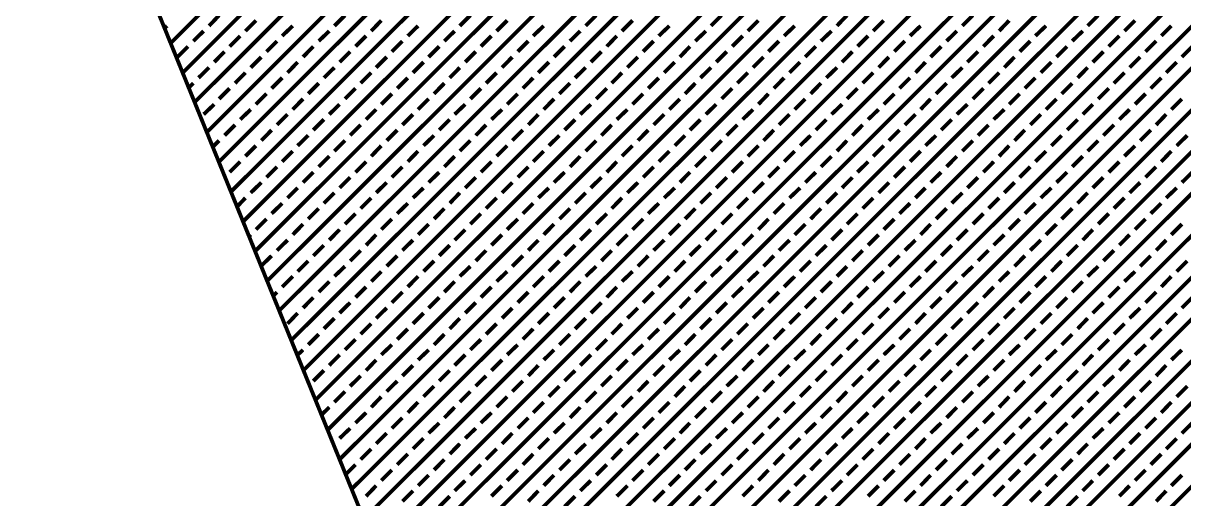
# Model space of a CAD drawing. Extents: x 2 to 176, y -19 to 159.
# Drawn here: x 114.516 to 115.661, y 118.625 to 119.095 of the extents above; entities that cross this region are included whole.
import ezdxf

# ---------------------------------------------------------------- set-up
doc = ezdxf.new("R2010")
doc.units = 0
doc.layers.add('BG_SILKSCREEN_TOP', color=7, linetype='CONTINUOUS')

msp = doc.modelspace()

# ---------------------------------------------------------------- linework, layer by layer
at = {"layer": 'BG_SILKSCREEN_TOP', "const_width": 0.00381}
for points in [[(113.925096, 120.891554), (115.144804, 117.883178)], [(114.935508, 118.399306), (116.572284, 120.035574)], [(114.9477, 118.369842), (116.601494, 120.024144)], [(114.959638, 118.340632), (116.631212, 120.01246)], [(114.971576, 118.311168), (116.66093, 120.000522)], [(114.98326, 118.281704), (116.685822, 119.984266)], [(114.995198, 118.252494), (116.709698, 119.96674)], [(115.007136, 118.222776), (116.733828, 119.949722)], [(115.019328, 118.193566), (116.756434, 119.930926)], [(115.031012, 118.164356), (116.775484, 119.908574)], [(115.04295, 118.134638), (116.794534, 119.886476)], [(115.054888, 118.105428), (116.813584, 119.864124)], [(115.066572, 118.076218), (116.828824, 119.838216)], [(115.07851, 118.0465), (116.842794, 119.810784)], [(114.661696, 119.074946), (115.380008, 119.793258)], [(114.673634, 119.045736), (115.39093, 119.763032)], [(114.685318, 119.016526), (115.401852, 119.73306)], [(114.697256, 118.986808), (115.413028, 119.70258)], [(114.709194, 118.957598), (115.424204, 119.672354)], [(114.721386, 118.928388), (115.43538, 119.642128)], [(114.733324, 118.898924), (115.446048, 119.611902)], [(114.745008, 118.86946), (115.457224, 119.581422)], [(114.756946, 118.839996), (115.4684, 119.55145)], [(114.768884, 118.810786), (115.479322, 119.52097)], [(114.780568, 118.781322), (115.490498, 119.490998)], [(114.79276, 118.751858), (115.501166, 119.460772)], [(114.804698, 118.722648), (115.512342, 119.430292)], [(114.816636, 118.69293), (115.525804, 119.402606)], [(114.82832, 118.66372), (115.540028, 119.375428)], [(114.840258, 118.63451), (115.5573, 119.351044)], [(114.852196, 118.604792), (115.578636, 119.331486)], [(114.864134, 118.575582), (115.60048, 119.312182)], [(114.876326, 118.546372), (115.629182, 119.299228)], [(114.88801, 118.516654), (115.65763, 119.286528)], [(114.899948, 118.487444), (115.693952, 119.281448)], [(114.911886, 118.458234), (115.734338, 119.280686)], [(114.92357, 118.428516), (115.783868, 119.288814)], [(114.699542, 119.091964), (114.709448, 119.102378)], [(114.735356, 119.086884), (114.74577, 119.097298)], [(114.82324, 119.091964), (114.833654, 119.102378)], [(114.859562, 119.086884), (114.869468, 119.097298)], [(114.946938, 119.091964), (114.957352, 119.102378)], [(114.98326, 119.086884), (114.993674, 119.097298)], [(115.071144, 119.091964), (115.081558, 119.102378)], [(115.106958, 119.086884), (115.117372, 119.097298)], [(115.194842, 119.091964), (115.205256, 119.102378)], [(115.231164, 119.086884), (115.241578, 119.097298)], [(115.319048, 119.091964), (115.328954, 119.102378)], [(115.354862, 119.086884), (115.365276, 119.097298)], [(115.442746, 119.091964), (115.45316, 119.102378)], [(115.479068, 119.086884), (115.488974, 119.097298)], [(115.566444, 119.091964), (115.576858, 119.102378)], [(115.602766, 119.086884), (115.61318, 119.097298)], [(114.655854, 119.089932), (114.65814, 119.091964)], [(114.684048, 119.076978), (114.694208, 119.086884)], [(114.771678, 119.082058), (114.782092, 119.091964)], [(114.807746, 119.076978), (114.81816, 119.086884)], [(114.89563, 119.082058), (114.90579, 119.091964)], [(114.931698, 119.076978), (114.941858, 119.086884)], [(115.019328, 119.082058), (115.029742, 119.091964)], [(115.05565, 119.076978), (115.06581, 119.086884)], [(115.14328, 119.082058), (115.153694, 119.091964)], [(115.179348, 119.076978), (115.189762, 119.086884)], [(115.266978, 119.082058), (115.277392, 119.091964)], [(115.3033, 119.076978), (115.313714, 119.086884)], [(115.391184, 119.082058), (115.401598, 119.091964)], [(115.427252, 119.076978), (115.437412, 119.086884)], [(115.514882, 119.082058), (115.525296, 119.091964)], [(115.551204, 119.076978), (115.561618, 119.086884)], [(115.639088, 119.082058), (115.648994, 119.091964)], [(114.719862, 119.071644), (114.730276, 119.082058)], [(114.756184, 119.066564), (114.766598, 119.076978)], [(114.844068, 119.071644), (114.854482, 119.082058)], [(114.879882, 119.066564), (114.890296, 119.076978)], [(114.967766, 119.071644), (114.97818, 119.082058)], [(115.004088, 119.066564), (115.014502, 119.076978)], [(115.091972, 119.071644), (115.101878, 119.082058)], [(115.127786, 119.066564), (115.1382, 119.076978)], [(115.21567, 119.071644), (115.226084, 119.082058)], [(115.251484, 119.066564), (115.261898, 119.076978)], [(115.339368, 119.071644), (115.349782, 119.082058)], [(115.37569, 119.066564), (115.386104, 119.076978)], [(115.463574, 119.071644), (115.473734, 119.082058)], [(115.499388, 119.066564), (115.509802, 119.076978)], [(115.587272, 119.071644), (115.597686, 119.082058)], [(115.623594, 119.066564), (115.634008, 119.076978)], [(114.6683, 119.06123), (114.678714, 119.071644)], [(114.704622, 119.05615), (114.714782, 119.066564)], [(114.74069, 119.050816), (114.751104, 119.06123)], [(114.792252, 119.06123), (114.802412, 119.071644)], [(114.82832, 119.05615), (114.838734, 119.066564)], [(114.864388, 119.050816), (114.874802, 119.06123)], [(114.916204, 119.06123), (114.926618, 119.071644)], [(114.952272, 119.05615), (114.962686, 119.066564)], [(114.988594, 119.050816), (114.998754, 119.06123)], [(115.039902, 119.06123), (115.050316, 119.071644)], [(115.076224, 119.05615), (115.086638, 119.066564)], [(115.112292, 119.050816), (115.122706, 119.06123)], [(115.164108, 119.06123), (115.174014, 119.071644)], [(115.199922, 119.05615), (115.210336, 119.066564)], [(115.236244, 119.050816), (115.246658, 119.06123)], [(115.287806, 119.06123), (115.29822, 119.071644)], [(115.324128, 119.05615), (115.334288, 119.066564)], [(115.360196, 119.050816), (115.370356, 119.06123)], [(115.411504, 119.06123), (115.421918, 119.071644)], [(115.447826, 119.05615), (115.45824, 119.066564)], [(115.484148, 119.050816), (115.494308, 119.06123)], [(115.53571, 119.06123), (115.546124, 119.071644)], [(115.571524, 119.05615), (115.581938, 119.066564)], [(115.607846, 119.050816), (115.61826, 119.06123)], [(115.659408, 119.06123), (115.669822, 119.071644)], [(114.689128, 119.040656), (114.699542, 119.050816)], [(114.777012, 119.045736), (114.786918, 119.05615)], [(114.812826, 119.040656), (114.82324, 119.050816)], [(114.90071, 119.045736), (114.911124, 119.05615)], [(114.937032, 119.040656), (114.946938, 119.050816)], [(115.024408, 119.045736), (115.034822, 119.05615)], [(115.06073, 119.040656), (115.071144, 119.050816)], [(115.148614, 119.045736), (115.159028, 119.05615)], [(115.184428, 119.040656), (115.194842, 119.050816)], [(115.272312, 119.045736), (115.282726, 119.05615)], [(115.308634, 119.040656), (115.319048, 119.050816)], [(115.396518, 119.045736), (115.406424, 119.05615)], [(115.432332, 119.040656), (115.442746, 119.050816)], [(115.520216, 119.045736), (115.53063, 119.05615)], [(115.556538, 119.040656), (115.566444, 119.050816)], [(115.643914, 119.045736), (115.654328, 119.05615)], [(114.725196, 119.035322), (114.735356, 119.045736)], [(114.761264, 119.030242), (114.771678, 119.040656)], [(114.849148, 119.035322), (114.859562, 119.045736)], [(114.885216, 119.030242), (114.89563, 119.040656)], [(114.972846, 119.035322), (114.98326, 119.045736)], [(115.009168, 119.030242), (115.019328, 119.040656)], [(115.096798, 119.035322), (115.106958, 119.045736)], [(115.132866, 119.030242), (115.14328, 119.040656)], [(115.22075, 119.035322), (115.231164, 119.045736)], [(115.256818, 119.030242), (115.266978, 119.040656)], [(115.344448, 119.035322), (115.354862, 119.045736)], [(115.38077, 119.030242), (115.391184, 119.040656)], [(115.468654, 119.035322), (115.479068, 119.045736)], [(115.504468, 119.030242), (115.514882, 119.040656)], [(115.592352, 119.035322), (115.602766, 119.045736)], [(115.628674, 119.030242), (115.639088, 119.040656)], [(114.679476, 119.031004), (114.684048, 119.035322)], [(114.709448, 119.019828), (114.719862, 119.030242)], [(114.797332, 119.024908), (114.807746, 119.035322)], [(114.833654, 119.019828), (114.844068, 119.030242)], [(114.921538, 119.024908), (114.931698, 119.035322)], [(114.957352, 119.019828), (114.967766, 119.030242)], [(115.045236, 119.024908), (115.05565, 119.035322)], [(115.081558, 119.019828), (115.091972, 119.030242)], [(115.169188, 119.024908), (115.179348, 119.035322)], [(115.205256, 119.019828), (115.21567, 119.030242)], [(115.29314, 119.024908), (115.3033, 119.035322)], [(115.328954, 119.019828), (115.339368, 119.030242)], [(115.416838, 119.024908), (115.427252, 119.035322)], [(115.45316, 119.019828), (115.463574, 119.030242)], [(115.54079, 119.024908), (115.551204, 119.035322)], [(115.576858, 119.019828), (115.587272, 119.030242)], [(114.694208, 119.004588), (114.704622, 119.014494)], [(114.74577, 119.014494), (114.756184, 119.024908)], [(114.782092, 119.009414), (114.792252, 119.019828)], [(114.81816, 119.004588), (114.82832, 119.014494)], [(114.869468, 119.014494), (114.879882, 119.024908)], [(114.90579, 119.009414), (114.916204, 119.019828)], [(114.941858, 119.004588), (114.952272, 119.014494)], [(114.993674, 119.014494), (115.004088, 119.024908)], [(115.029742, 119.009414), (115.039902, 119.019828)], [(115.06581, 119.004588), (115.076224, 119.014494)], [(115.117372, 119.014494), (115.127786, 119.024908)], [(115.153694, 119.009414), (115.164108, 119.019828)], [(115.189762, 119.004588), (115.199922, 119.014494)], [(115.241578, 119.014494), (115.251484, 119.024908)], [(115.277392, 119.009414), (115.287806, 119.019828)], [(115.313714, 119.004588), (115.324128, 119.014494)], [(115.365276, 119.014494), (115.37569, 119.024908)], [(115.401598, 119.009414), (115.411504, 119.019828)], [(115.437412, 119.004588), (115.447826, 119.014494)], [(115.488974, 119.014494), (115.499388, 119.024908)], [(115.525296, 119.009414), (115.53571, 119.019828)], [(115.561618, 119.004588), (115.571524, 119.014494)], [(115.61318, 119.014494), (115.623594, 119.024908)], [(115.648994, 119.009414), (115.659408, 119.019828)], [(114.730276, 118.999508), (114.74069, 119.009414)], [(114.766598, 118.994174), (114.777012, 119.004588)], [(114.854482, 118.999508), (114.864388, 119.009414)], [(114.890296, 118.994174), (114.90071, 119.004588)], [(114.97818, 118.999508), (114.988594, 119.009414)], [(115.014502, 118.994174), (115.024408, 119.004588)], [(115.101878, 118.999508), (115.112292, 119.009414)], [(115.1382, 118.994174), (115.148614, 119.004588)], [(115.226084, 118.999508), (115.236244, 119.009414)], [(115.261898, 118.994174), (115.272312, 119.004588)], [(115.349782, 118.999508), (115.360196, 119.009414)], [(115.386104, 118.994174), (115.396518, 119.004588)], [(115.473734, 118.999508), (115.484148, 119.009414)], [(115.509802, 118.994174), (115.520216, 119.004588)], [(115.597686, 118.999508), (115.607846, 119.009414)], [(115.634008, 118.994174), (115.643914, 119.004588)], [(114.714782, 118.98376), (114.725196, 118.994174)], [(114.802412, 118.989094), (114.812826, 118.999508)], [(114.838734, 118.98376), (114.849148, 118.994174)], [(114.926618, 118.989094), (114.937032, 118.999508)], [(114.962686, 118.98376), (114.972846, 118.994174)], [(115.050316, 118.989094), (115.06073, 118.999508)], [(115.086638, 118.98376), (115.096798, 118.994174)], [(115.174014, 118.989094), (115.184428, 118.999508)], [(115.210336, 118.98376), (115.22075, 118.994174)], [(115.29822, 118.989094), (115.308634, 118.999508)], [(115.334288, 118.98376), (115.344448, 118.994174)], [(115.421918, 118.989094), (115.432332, 118.999508)], [(115.45824, 118.98376), (115.468654, 118.994174)], [(115.546124, 118.989094), (115.556538, 118.999508)], [(115.581938, 118.98376), (115.592352, 118.994174)], [(114.751104, 118.97868), (114.761264, 118.989094)], [(114.786918, 118.9736), (114.797332, 118.98376)], [(114.874802, 118.97868), (114.885216, 118.989094)], [(114.911124, 118.9736), (114.921538, 118.98376)], [(114.998754, 118.97868), (115.009168, 118.989094)], [(115.034822, 118.9736), (115.045236, 118.98376)], [(115.122706, 118.97868), (115.132866, 118.989094)], [(115.159028, 118.9736), (115.169188, 118.98376)], [(115.246658, 118.97868), (115.256818, 118.989094)], [(115.282726, 118.9736), (115.29314, 118.98376)], [(115.370356, 118.97868), (115.38077, 118.989094)], [(115.406424, 118.9736), (115.416838, 118.98376)], [(115.494308, 118.97868), (115.504468, 118.989094)], [(115.53063, 118.9736), (115.54079, 118.98376)], [(115.61826, 118.97868), (115.628674, 118.989094)], [(115.654328, 118.9736), (115.664742, 118.98376)], [(114.703098, 118.97233), (114.709448, 118.97868)], [(114.735356, 118.963186), (114.74577, 118.9736)], [(114.82324, 118.968266), (114.833654, 118.97868)], [(114.859562, 118.963186), (114.869468, 118.9736)], [(114.946938, 118.968266), (114.957352, 118.97868)], [(114.98326, 118.963186), (114.993674, 118.9736)], [(115.071144, 118.968266), (115.081558, 118.97868)], [(115.106958, 118.963186), (115.117372, 118.9736)], [(115.194842, 118.968266), (115.205256, 118.97868)], [(115.231164, 118.963186), (115.241578, 118.9736)], [(115.319048, 118.968266), (115.328954, 118.97868)], [(115.354862, 118.963186), (115.365276, 118.9736)], [(115.442746, 118.968266), (115.45316, 118.97868)], [(115.479068, 118.963186), (115.488974, 118.9736)], [(115.566444, 118.968266), (115.576858, 118.97868)], [(115.602766, 118.963186), (115.61318, 118.9736)], [(114.719862, 118.947438), (114.730276, 118.957852)], [(114.771678, 118.957852), (114.782092, 118.968266)], [(114.807746, 118.952772), (114.81816, 118.963186)], [(114.844068, 118.947438), (114.854482, 118.957852)], [(114.89563, 118.957852), (114.90579, 118.968266)], [(114.931698, 118.952772), (114.941858, 118.963186)], [(114.967766, 118.947438), (114.97818, 118.957852)], [(115.019328, 118.957852), (115.029742, 118.968266)], [(115.05565, 118.952772), (115.06581, 118.963186)], [(115.091972, 118.947438), (115.101878, 118.957852)], [(115.14328, 118.957852), (115.153694, 118.968266)], [(115.179348, 118.952772), (115.189762, 118.963186)], [(115.21567, 118.947438), (115.226084, 118.957852)], [(115.266978, 118.957852), (115.277392, 118.968266)], [(115.3033, 118.952772), (115.313714, 118.963186)], [(115.339368, 118.947438), (115.349782, 118.957852)], [(115.391184, 118.957852), (115.401598, 118.968266)], [(115.427252, 118.952772), (115.437412, 118.963186)], [(115.463574, 118.947438), (115.473734, 118.957852)], [(115.514882, 118.957852), (115.525296, 118.968266)], [(115.551204, 118.952772), (115.561618, 118.963186)], [(115.587272, 118.947438), (115.597686, 118.957852)], [(115.639088, 118.957852), (115.648994, 118.968266)], [(114.756184, 118.942358), (114.766598, 118.952772)], [(114.792252, 118.937278), (114.802412, 118.947438)], [(114.879882, 118.942358), (114.890296, 118.952772)], [(114.916204, 118.937278), (114.926618, 118.947438)], [(115.004088, 118.942358), (115.014502, 118.952772)], [(115.039902, 118.937278), (115.050316, 118.947438)], [(115.127786, 118.942358), (115.1382, 118.952772)], [(115.164108, 118.937278), (115.174014, 118.947438)], [(115.251484, 118.942358), (115.261898, 118.952772)], [(115.287806, 118.937278), (115.29822, 118.947438)], [(115.37569, 118.942358), (115.386104, 118.952772)], [(115.411504, 118.937278), (115.421918, 118.947438)], [(115.499388, 118.942358), (115.509802, 118.952772)], [(115.53571, 118.937278), (115.546124, 118.947438)], [(115.623594, 118.942358), (115.634008, 118.952772)], [(115.659408, 118.937278), (115.669822, 118.947438)], [(114.74069, 118.927118), (114.751104, 118.937278)], [(114.82832, 118.931944), (114.838734, 118.942358)], [(114.864388, 118.927118), (114.874802, 118.937278)], [(114.952272, 118.931944), (114.962686, 118.942358)], [(114.988594, 118.927118), (114.998754, 118.937278)], [(115.076224, 118.931944), (115.086638, 118.942358)], [(115.112292, 118.927118), (115.122706, 118.937278)], [(115.199922, 118.931944), (115.210336, 118.942358)], [(115.236244, 118.927118), (115.246658, 118.937278)], [(115.324128, 118.931944), (115.334288, 118.942358)], [(115.360196, 118.927118), (115.370356, 118.937278)], [(115.447826, 118.931944), (115.45824, 118.942358)], [(115.484148, 118.927118), (115.494308, 118.937278)], [(115.571524, 118.931944), (115.581938, 118.942358)], [(115.607846, 118.927118), (115.61826, 118.937278)], [(114.777012, 118.922038), (114.786918, 118.931944)], [(114.812826, 118.916704), (114.82324, 118.927118)], [(114.90071, 118.922038), (114.911124, 118.931944)], [(114.937032, 118.916704), (114.946938, 118.927118)], [(115.024408, 118.922038), (115.034822, 118.931944)], [(115.06073, 118.916704), (115.071144, 118.927118)], [(115.148614, 118.922038), (115.159028, 118.931944)], [(115.184428, 118.916704), (115.194842, 118.927118)], [(115.272312, 118.922038), (115.282726, 118.931944)], [(115.308634, 118.916704), (115.319048, 118.927118)], [(115.396518, 118.922038), (115.406424, 118.931944)], [(115.432332, 118.916704), (115.442746, 118.927118)], [(115.520216, 118.922038), (115.53063, 118.931944)], [(115.556538, 118.916704), (115.566444, 118.927118)], [(115.643914, 118.922038), (115.654328, 118.931944)], [(114.727228, 118.913402), (114.735356, 118.922038)], [(114.761264, 118.906544), (114.771678, 118.916704)], [(114.797332, 118.90121), (114.807746, 118.911624)], [(114.849148, 118.911624), (114.859562, 118.922038)], [(114.885216, 118.906544), (114.89563, 118.916704)], [(114.921538, 118.90121), (114.931698, 118.911624)], [(114.972846, 118.911624), (114.98326, 118.922038)], [(115.009168, 118.906544), (115.019328, 118.916704)], [(115.045236, 118.90121), (115.05565, 118.911624)], [(115.096798, 118.911624), (115.106958, 118.922038)], [(115.132866, 118.906544), (115.14328, 118.916704)], [(115.169188, 118.90121), (115.179348, 118.911624)], [(115.22075, 118.911624), (115.231164, 118.922038)], [(115.256818, 118.906544), (115.266978, 118.916704)], [(115.29314, 118.90121), (115.3033, 118.911624)], [(115.344448, 118.911624), (115.354862, 118.922038)], [(115.38077, 118.906544), (115.391184, 118.916704)], [(115.416838, 118.90121), (115.427252, 118.911624)], [(115.468654, 118.911624), (115.479068, 118.922038)], [(115.504468, 118.906544), (115.514882, 118.916704)], [(115.54079, 118.90121), (115.551204, 118.911624)], [(115.592352, 118.911624), (115.602766, 118.922038)], [(115.628674, 118.906544), (115.639088, 118.916704)], [(114.74577, 118.890796), (114.756184, 118.90121)], [(114.833654, 118.89613), (114.844068, 118.906544)], [(114.869468, 118.890796), (114.879882, 118.90121)], [(114.957352, 118.89613), (114.967766, 118.906544)], [(114.993674, 118.890796), (115.004088, 118.90121)], [(115.081558, 118.89613), (115.091972, 118.906544)], [(115.117372, 118.890796), (115.127786, 118.90121)], [(115.205256, 118.89613), (115.21567, 118.906544)], [(115.241578, 118.890796), (115.251484, 118.90121)], [(115.328954, 118.89613), (115.339368, 118.906544)], [(115.365276, 118.890796), (115.37569, 118.90121)], [(115.45316, 118.89613), (115.463574, 118.906544)], [(115.488974, 118.890796), (115.499388, 118.90121)], [(115.576858, 118.89613), (115.587272, 118.906544)], [(115.61318, 118.890796), (115.623594, 118.90121)], [(114.782092, 118.885716), (114.792252, 118.89613)], [(114.81816, 118.880382), (114.82832, 118.890796)], [(114.90579, 118.885716), (114.916204, 118.89613)], [(114.941858, 118.880382), (114.952272, 118.890796)], [(115.029742, 118.885716), (115.039902, 118.89613)], [(115.06581, 118.880382), (115.076224, 118.890796)], [(115.153694, 118.885716), (115.164108, 118.89613)], [(115.189762, 118.880382), (115.199922, 118.890796)], [(115.277392, 118.885716), (115.287806, 118.89613)], [(115.313714, 118.880382), (115.324128, 118.890796)], [(115.401598, 118.885716), (115.411504, 118.89613)], [(115.437412, 118.880382), (115.447826, 118.890796)], [(115.525296, 118.885716), (115.53571, 118.89613)], [(115.561618, 118.880382), (115.571524, 118.890796)], [(115.648994, 118.885716), (115.659408, 118.89613)], [(114.739166, 118.884192), (114.74069, 118.885716)], [(114.766598, 118.870222), (114.777012, 118.880382)], [(114.854482, 118.875302), (114.864388, 118.885716)], [(114.890296, 118.870222), (114.90071, 118.880382)], [(114.97818, 118.875302), (114.988594, 118.885716)], [(115.014502, 118.870222), (115.024408, 118.880382)], [(115.101878, 118.875302), (115.112292, 118.885716)], [(115.1382, 118.870222), (115.148614, 118.880382)], [(115.226084, 118.875302), (115.236244, 118.885716)], [(115.261898, 118.870222), (115.272312, 118.880382)], [(115.349782, 118.875302), (115.360196, 118.885716)], [(115.386104, 118.870222), (115.396518, 118.880382)], [(115.473734, 118.875302), (115.484148, 118.885716)], [(115.509802, 118.870222), (115.520216, 118.880382)], [(115.597686, 118.875302), (115.607846, 118.885716)], [(115.634008, 118.870222), (115.643914, 118.880382)], [(114.802412, 118.864888), (114.812826, 118.875302)], [(114.838734, 118.859808), (114.849148, 118.870222)], [(114.926618, 118.864888), (114.937032, 118.875302)], [(114.962686, 118.859808), (114.972846, 118.870222)], [(115.050316, 118.864888), (115.06073, 118.875302)], [(115.086638, 118.859808), (115.096798, 118.870222)], [(115.174014, 118.864888), (115.184428, 118.875302)], [(115.210336, 118.859808), (115.22075, 118.870222)], [(115.29822, 118.864888), (115.308634, 118.875302)], [(115.334288, 118.859808), (115.344448, 118.870222)], [(115.421918, 118.864888), (115.432332, 118.875302)], [(115.45824, 118.859808), (115.468654, 118.870222)], [(115.546124, 118.864888), (115.556538, 118.875302)], [(115.581938, 118.859808), (115.592352, 118.870222)], [(114.751104, 118.854982), (114.761264, 118.864888)], [(114.786918, 118.849394), (114.797332, 118.859808)], [(114.82324, 118.844568), (114.833654, 118.854474)], [(114.874802, 118.854474), (114.885216, 118.864888)], [(114.911124, 118.849394), (114.921538, 118.859808)], [(114.946938, 118.844568), (114.957352, 118.854474)], [(114.998754, 118.854474), (115.009168, 118.864888)], [(115.034822, 118.849394), (115.045236, 118.859808)], [(115.071144, 118.844568), (115.081558, 118.854474)], [(115.122706, 118.854474), (115.132866, 118.864888)], [(115.159028, 118.849394), (115.169188, 118.859808)], [(115.194842, 118.844568), (115.205256, 118.854474)], [(115.246658, 118.854474), (115.256818, 118.864888)], [(115.282726, 118.849394), (115.29314, 118.859808)], [(115.319048, 118.844568), (115.328954, 118.854474)], [(115.370356, 118.854474), (115.38077, 118.864888)], [(115.406424, 118.849394), (115.416838, 118.859808)], [(115.442746, 118.844568), (115.45316, 118.854474)], [(115.494308, 118.854474), (115.504468, 118.864888)], [(115.53063, 118.849394), (115.54079, 118.859808)], [(115.566444, 118.844568), (115.576858, 118.854474)], [(115.61826, 118.854474), (115.628674, 118.864888)], [(115.654328, 118.849394), (115.664742, 118.859808)], [(114.771678, 118.834154), (114.782092, 118.844568)], [(114.859562, 118.839488), (114.869468, 118.849394)], [(114.89563, 118.834154), (114.90579, 118.844568)], [(114.98326, 118.839488), (114.993674, 118.849394)], [(115.019328, 118.834154), (115.029742, 118.844568)], [(115.106958, 118.839488), (115.117372, 118.849394)], [(115.14328, 118.834154), (115.153694, 118.844568)], [(115.231164, 118.839488), (115.241578, 118.849394)], [(115.266978, 118.834154), (115.277392, 118.844568)], [(115.354862, 118.839488), (115.365276, 118.849394)], [(115.391184, 118.834154), (115.401598, 118.844568)], [(115.479068, 118.839488), (115.488974, 118.849394)], [(115.514882, 118.834154), (115.525296, 118.844568)], [(115.602766, 118.839488), (115.61318, 118.849394)], [(115.639088, 118.834154), (115.648994, 118.844568)], [(114.807746, 118.829074), (114.81816, 118.839488)], [(114.844068, 118.82374), (114.854482, 118.834154)], [(114.931698, 118.829074), (114.941858, 118.839488)], [(114.967766, 118.82374), (114.97818, 118.834154)], [(115.05565, 118.829074), (115.06581, 118.839488)], [(115.091972, 118.82374), (115.101878, 118.834154)], [(115.179348, 118.829074), (115.189762, 118.839488)], [(115.21567, 118.82374), (115.226084, 118.834154)], [(115.3033, 118.829074), (115.313714, 118.839488)], [(115.339368, 118.82374), (115.349782, 118.834154)], [(115.427252, 118.829074), (115.437412, 118.839488)], [(115.463574, 118.82374), (115.473734, 118.834154)], [(115.551204, 118.829074), (115.561618, 118.839488)], [(115.587272, 118.82374), (115.597686, 118.834154)], [(114.762788, 118.825264), (114.766598, 118.829074)], [(114.792252, 118.813326), (114.802412, 118.82374)], [(114.879882, 118.81866), (114.890296, 118.829074)], [(114.916204, 118.813326), (114.926618, 118.82374)], [(115.004088, 118.81866), (115.014502, 118.829074)], [(115.039902, 118.813326), (115.050316, 118.82374)], [(115.127786, 118.81866), (115.1382, 118.829074)], [(115.164108, 118.813326), (115.174014, 118.82374)], [(115.251484, 118.81866), (115.261898, 118.829074)], [(115.287806, 118.813326), (115.29822, 118.82374)], [(115.37569, 118.81866), (115.386104, 118.829074)], [(115.411504, 118.813326), (115.421918, 118.82374)], [(115.499388, 118.81866), (115.509802, 118.829074)], [(115.53571, 118.813326), (115.546124, 118.82374)], [(115.623594, 118.81866), (115.634008, 118.829074)], [(115.659408, 118.813326), (115.669822, 118.82374)], [(114.82832, 118.808246), (114.838734, 118.81866)], [(114.864388, 118.803166), (114.874802, 118.813326)], [(114.952272, 118.808246), (114.962686, 118.81866)], [(114.988594, 118.803166), (114.998754, 118.813326)], [(115.076224, 118.808246), (115.086638, 118.81866)], [(115.112292, 118.803166), (115.122706, 118.813326)], [(115.199922, 118.808246), (115.210336, 118.81866)], [(115.236244, 118.803166), (115.246658, 118.813326)], [(115.324128, 118.808246), (115.334288, 118.81866)], [(115.360196, 118.803166), (115.370356, 118.813326)], [(115.447826, 118.808246), (115.45824, 118.81866)], [(115.484148, 118.803166), (115.494308, 118.813326)], [(115.571524, 118.808246), (115.581938, 118.81866)], [(115.607846, 118.803166), (115.61826, 118.813326)], [(114.777012, 118.797832), (114.786918, 118.808246)], [(114.812826, 118.792752), (114.82324, 118.803166)], [(114.849148, 118.787418), (114.859562, 118.797832)], [(114.90071, 118.797832), (114.911124, 118.808246)], [(114.937032, 118.792752), (114.946938, 118.803166)], [(114.972846, 118.787418), (114.98326, 118.797832)], [(115.024408, 118.797832), (115.034822, 118.808246)], [(115.06073, 118.792752), (115.071144, 118.803166)], [(115.096798, 118.787418), (115.106958, 118.797832)], [(115.148614, 118.797832), (115.159028, 118.808246)], [(115.184428, 118.792752), (115.194842, 118.803166)], [(115.22075, 118.787418), (115.231164, 118.797832)], [(115.272312, 118.797832), (115.282726, 118.808246)], [(115.308634, 118.792752), (115.319048, 118.803166)], [(115.344448, 118.787418), (115.354862, 118.797832)], [(115.396518, 118.797832), (115.406424, 118.808246)], [(115.432332, 118.792752), (115.442746, 118.803166)], [(115.468654, 118.787418), (115.479068, 118.797832)], [(115.520216, 118.797832), (115.53063, 118.808246)], [(115.556538, 118.792752), (115.566444, 118.803166)], [(115.592352, 118.787418), (115.602766, 118.797832)], [(115.643914, 118.797832), (115.654328, 118.808246)], [(114.797332, 118.777004), (114.807746, 118.787418)], [(114.885216, 118.782338), (114.89563, 118.792752)], [(114.921538, 118.777004), (114.931698, 118.787418)], [(115.009168, 118.782338), (115.019328, 118.792752)], [(115.045236, 118.777004), (115.05565, 118.787418)], [(115.132866, 118.782338), (115.14328, 118.792752)], [(115.169188, 118.777004), (115.179348, 118.787418)], [(115.256818, 118.782338), (115.266978, 118.792752)], [(115.29314, 118.777004), (115.3033, 118.787418)], [(115.38077, 118.782338), (115.391184, 118.792752)], [(115.416838, 118.777004), (115.427252, 118.787418)], [(115.504468, 118.782338), (115.514882, 118.792752)], [(115.54079, 118.777004), (115.551204, 118.787418)], [(115.628674, 118.782338), (115.639088, 118.792752)], [(114.833654, 118.771924), (114.844068, 118.782338)], [(114.869468, 118.767098), (114.879882, 118.777004)], [(114.957352, 118.771924), (114.967766, 118.782338)], [(114.993674, 118.767098), (115.004088, 118.777004)], [(115.081558, 118.771924), (115.091972, 118.782338)], [(115.117372, 118.767098), (115.127786, 118.777004)], [(115.205256, 118.771924), (115.21567, 118.782338)], [(115.241578, 118.767098), (115.251484, 118.777004)], [(115.328954, 118.771924), (115.339368, 118.782338)], [(115.365276, 118.767098), (115.37569, 118.777004)], [(115.45316, 118.771924), (115.463574, 118.782338)], [(115.488974, 118.767098), (115.499388, 118.777004)], [(115.576858, 118.771924), (115.587272, 118.782338)], [(115.61318, 118.767098), (115.623594, 118.777004)], [(114.786664, 118.766844), (114.792252, 118.771924)], [(114.81816, 118.756684), (114.82832, 118.767098)], [(114.90579, 118.762018), (114.916204, 118.771924)], [(114.941858, 118.756684), (114.952272, 118.767098)], [(115.029742, 118.762018), (115.039902, 118.771924)], [(115.06581, 118.756684), (115.076224, 118.767098)], [(115.153694, 118.762018), (115.164108, 118.771924)], [(115.189762, 118.756684), (115.199922, 118.767098)], [(115.277392, 118.762018), (115.287806, 118.771924)], [(115.313714, 118.756684), (115.324128, 118.767098)], [(115.401598, 118.762018), (115.411504, 118.771924)], [(115.437412, 118.756684), (115.447826, 118.767098)], [(115.525296, 118.762018), (115.53571, 118.771924)], [(115.561618, 118.756684), (115.571524, 118.767098)], [(115.648994, 118.762018), (115.659408, 118.771924)], [(114.802412, 118.74119), (114.812826, 118.751604)], [(114.854482, 118.751604), (114.864388, 118.762018)], [(114.890296, 118.74627), (114.90071, 118.756684)], [(114.926618, 118.74119), (114.937032, 118.751604)], [(114.97818, 118.751604), (114.988594, 118.762018)], [(115.014502, 118.74627), (115.024408, 118.756684)], [(115.050316, 118.74119), (115.06073, 118.751604)], [(115.101878, 118.751604), (115.112292, 118.762018)], [(115.1382, 118.74627), (115.148614, 118.756684)], [(115.174014, 118.74119), (115.184428, 118.751604)], [(115.226084, 118.751604), (115.236244, 118.762018)], [(115.261898, 118.74627), (115.272312, 118.756684)], [(115.29822, 118.74119), (115.308634, 118.751604)], [(115.349782, 118.751604), (115.360196, 118.762018)], [(115.386104, 118.74627), (115.396518, 118.756684)], [(115.421918, 118.74119), (115.432332, 118.751604)], [(115.473734, 118.751604), (115.484148, 118.762018)], [(115.509802, 118.74627), (115.520216, 118.756684)], [(115.546124, 118.74119), (115.556538, 118.751604)], [(115.597686, 118.751604), (115.607846, 118.762018)], [(115.634008, 118.74627), (115.643914, 118.756684)], [(114.838734, 118.73611), (114.849148, 118.74627)], [(114.874802, 118.730776), (114.885216, 118.74119)], [(114.962686, 118.73611), (114.972846, 118.74627)], [(114.998754, 118.730776), (115.009168, 118.74119)], [(115.086638, 118.73611), (115.096798, 118.74627)], [(115.122706, 118.730776), (115.132866, 118.74119)], [(115.210336, 118.73611), (115.22075, 118.74627)], [(115.246658, 118.730776), (115.256818, 118.74119)], [(115.334288, 118.73611), (115.344448, 118.74627)], [(115.370356, 118.730776), (115.38077, 118.74119)], [(115.45824, 118.73611), (115.468654, 118.74627)], [(115.494308, 118.730776), (115.504468, 118.74119)], [(115.581938, 118.73611), (115.592352, 118.74627)], [(115.61826, 118.730776), (115.628674, 118.74119)], [(114.82324, 118.720362), (114.833654, 118.730776)], [(114.911124, 118.725696), (114.921538, 118.73611)], [(114.946938, 118.720362), (114.957352, 118.730776)], [(115.034822, 118.725696), (115.045236, 118.73611)], [(115.071144, 118.720362), (115.081558, 118.730776)], [(115.159028, 118.725696), (115.169188, 118.73611)], [(115.194842, 118.720362), (115.205256, 118.730776)], [(115.282726, 118.725696), (115.29314, 118.73611)], [(115.319048, 118.720362), (115.328954, 118.730776)], [(115.406424, 118.725696), (115.416838, 118.73611)], [(115.442746, 118.720362), (115.45316, 118.730776)], [(115.53063, 118.725696), (115.54079, 118.73611)], [(115.566444, 118.720362), (115.576858, 118.730776)], [(115.654328, 118.725696), (115.664742, 118.73611)], [(114.859562, 118.715282), (114.869468, 118.725696)], [(114.89563, 118.709948), (114.90579, 118.720362)], [(114.98326, 118.715282), (114.993674, 118.725696)], [(115.019328, 118.709948), (115.029742, 118.720362)], [(115.106958, 118.715282), (115.117372, 118.725696)], [(115.14328, 118.709948), (115.153694, 118.720362)], [(115.231164, 118.715282), (115.241578, 118.725696)], [(115.266978, 118.709948), (115.277392, 118.720362)], [(115.354862, 118.715282), (115.365276, 118.725696)], [(115.391184, 118.709948), (115.401598, 118.720362)], [(115.479068, 118.715282), (115.488974, 118.725696)], [(115.514882, 118.709948), (115.525296, 118.720362)], [(115.602766, 118.715282), (115.61318, 118.725696)], [(115.639088, 118.709948), (115.648994, 118.720362)], [(114.81054, 118.707916), (114.81816, 118.715282)], [(114.844068, 118.699788), (114.854482, 118.709948)], [(114.931698, 118.704868), (114.941858, 118.715282)], [(114.967766, 118.699788), (114.97818, 118.709948)], [(115.05565, 118.704868), (115.06581, 118.715282)], [(115.091972, 118.699788), (115.101878, 118.709948)], [(115.179348, 118.704868), (115.189762, 118.715282)], [(115.21567, 118.699788), (115.226084, 118.709948)], [(115.3033, 118.704868), (115.313714, 118.715282)], [(115.339368, 118.699788), (115.349782, 118.709948)], [(115.427252, 118.704868), (115.437412, 118.715282)], [(115.463574, 118.699788), (115.473734, 118.709948)], [(115.551204, 118.704868), (115.561618, 118.715282)], [(115.587272, 118.699788), (115.597686, 118.709948)], [(114.82832, 118.684548), (114.838734, 118.694454)], [(114.879882, 118.694454), (114.890296, 118.704868)], [(114.916204, 118.689628), (114.926618, 118.699788)], [(114.952272, 118.684548), (114.962686, 118.694454)], [(115.004088, 118.694454), (115.014502, 118.704868)], [(115.039902, 118.689628), (115.050316, 118.699788)], [(115.076224, 118.684548), (115.086638, 118.694454)], [(115.127786, 118.694454), (115.1382, 118.704868)], [(115.164108, 118.689628), (115.174014, 118.699788)], [(115.199922, 118.684548), (115.210336, 118.694454)], [(115.251484, 118.694454), (115.261898, 118.704868)], [(115.287806, 118.689628), (115.29822, 118.699788)], [(115.324128, 118.684548), (115.334288, 118.694454)], [(115.37569, 118.694454), (115.386104, 118.704868)], [(115.411504, 118.689628), (115.421918, 118.699788)], [(115.447826, 118.684548), (115.45824, 118.694454)], [(115.499388, 118.694454), (115.509802, 118.704868)], [(115.53571, 118.689628), (115.546124, 118.699788)], [(115.571524, 118.684548), (115.581938, 118.694454)], [(115.623594, 118.694454), (115.634008, 118.704868)], [(115.659408, 118.689628), (115.669822, 118.699788)], [(114.864388, 118.679214), (114.874802, 118.689628)], [(114.90071, 118.674134), (114.911124, 118.684548)], [(114.988594, 118.679214), (114.998754, 118.689628)], [(115.024408, 118.674134), (115.034822, 118.684548)], [(115.112292, 118.679214), (115.122706, 118.689628)], [(115.148614, 118.674134), (115.159028, 118.684548)], [(115.236244, 118.679214), (115.246658, 118.689628)], [(115.272312, 118.674134), (115.282726, 118.684548)], [(115.360196, 118.679214), (115.370356, 118.689628)], [(115.396518, 118.674134), (115.406424, 118.684548)], [(115.484148, 118.679214), (115.494308, 118.689628)], [(115.520216, 118.674134), (115.53063, 118.684548)], [(115.607846, 118.679214), (115.61826, 118.689628)], [(115.643914, 118.674134), (115.654328, 118.684548)], [(114.849148, 118.66372), (114.859562, 118.674134)], [(114.937032, 118.669054), (114.946938, 118.679214)], [(114.972846, 118.66372), (114.98326, 118.674134)], [(115.06073, 118.669054), (115.071144, 118.679214)], [(115.096798, 118.66372), (115.106958, 118.674134)], [(115.184428, 118.669054), (115.194842, 118.679214)], [(115.22075, 118.66372), (115.231164, 118.674134)], [(115.308634, 118.669054), (115.319048, 118.679214)], [(115.344448, 118.66372), (115.354862, 118.674134)], [(115.432332, 118.669054), (115.442746, 118.679214)], [(115.468654, 118.66372), (115.479068, 118.674134)], [(115.556538, 118.669054), (115.566444, 118.679214)], [(115.592352, 118.66372), (115.602766, 118.674134)], [(114.885216, 118.65864), (114.89563, 118.669054)], [(114.921538, 118.653306), (114.931698, 118.66372)], [(115.009168, 118.65864), (115.019328, 118.669054)], [(115.045236, 118.653306), (115.05565, 118.66372)], [(115.132866, 118.65864), (115.14328, 118.669054)], [(115.169188, 118.653306), (115.179348, 118.66372)], [(115.256818, 118.65864), (115.266978, 118.669054)], [(115.29314, 118.653306), (115.3033, 118.66372)], [(115.38077, 118.65864), (115.391184, 118.669054)], [(115.416838, 118.653306), (115.427252, 118.66372)], [(115.504468, 118.65864), (115.514882, 118.669054)], [(115.54079, 118.653306), (115.551204, 118.66372)], [(115.628674, 118.65864), (115.639088, 118.669054)], [(114.834416, 118.648988), (114.844068, 118.65864)], [(114.869468, 118.642892), (114.879882, 118.653306)], [(114.90579, 118.637812), (114.916204, 118.648226)], [(114.957352, 118.648226), (114.967766, 118.65864)], [(114.993674, 118.642892), (115.004088, 118.653306)], [(115.029742, 118.637812), (115.039902, 118.648226)], [(115.081558, 118.648226), (115.091972, 118.65864)], [(115.117372, 118.642892), (115.127786, 118.653306)], [(115.153694, 118.637812), (115.164108, 118.648226)], [(115.205256, 118.648226), (115.21567, 118.65864)], [(115.241578, 118.642892), (115.251484, 118.653306)], [(115.277392, 118.637812), (115.287806, 118.648226)], [(115.328954, 118.648226), (115.339368, 118.65864)], [(115.365276, 118.642892), (115.37569, 118.653306)], [(115.401598, 118.637812), (115.411504, 118.648226)], [(115.45316, 118.648226), (115.463574, 118.65864)], [(115.488974, 118.642892), (115.499388, 118.653306)], [(115.525296, 118.637812), (115.53571, 118.648226)], [(115.576858, 118.648226), (115.587272, 118.65864)], [(115.61318, 118.642892), (115.623594, 118.653306)], [(115.648994, 118.637812), (115.659408, 118.648226)], [(114.854482, 118.627398), (114.864388, 118.637812)], [(114.941858, 118.632732), (114.952272, 118.642892)], [(114.97818, 118.627398), (114.988594, 118.637812)], [(115.06581, 118.632732), (115.076224, 118.642892)], [(115.101878, 118.627398), (115.112292, 118.637812)], [(115.189762, 118.632732), (115.199922, 118.642892)], [(115.226084, 118.627398), (115.236244, 118.637812)], [(115.313714, 118.632732), (115.324128, 118.642892)], [(115.349782, 118.627398), (115.360196, 118.637812)], [(115.437412, 118.632732), (115.447826, 118.642892)], [(115.473734, 118.627398), (115.484148, 118.637812)], [(115.561618, 118.632732), (115.571524, 118.642892)], [(115.597686, 118.627398), (115.607846, 118.637812)], [(114.890296, 118.622318), (114.90071, 118.632732)], [(114.926618, 118.616984), (114.937032, 118.627398)], [(115.014502, 118.622318), (115.024408, 118.632732)], [(115.050316, 118.616984), (115.06073, 118.627398)], [(115.1382, 118.622318), (115.148614, 118.632732)], [(115.174014, 118.616984), (115.184428, 118.627398)], [(115.261898, 118.622318), (115.272312, 118.632732)], [(115.29822, 118.616984), (115.308634, 118.627398)], [(115.386104, 118.622318), (115.396518, 118.632732)], [(115.421918, 118.616984), (115.432332, 118.627398)], [(115.509802, 118.622318), (115.520216, 118.632732)], [(115.546124, 118.616984), (115.556538, 118.627398)], [(115.634008, 118.622318), (115.643914, 118.632732)]]:
    msp.add_lwpolyline(points, dxfattribs=at)

doc.saveas('drawing.dxf')
